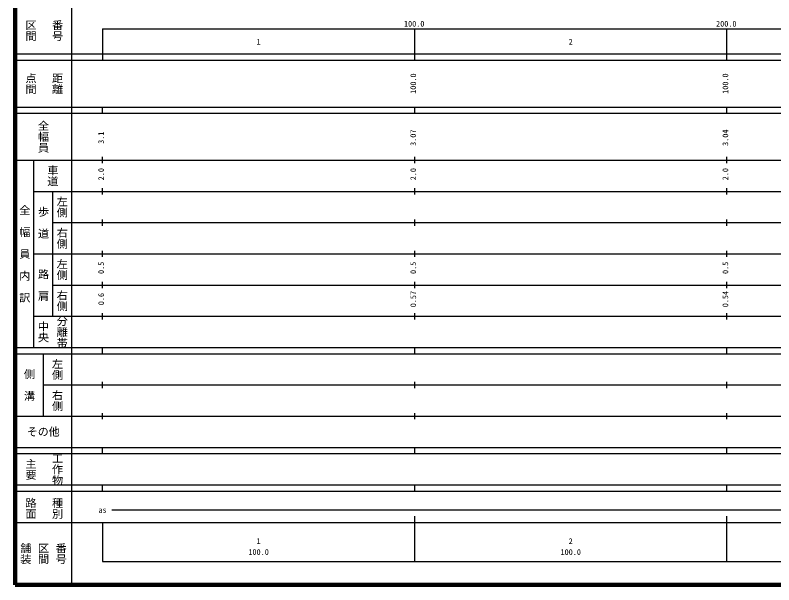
# Model space of a CAD drawing. Units: millimetres on the paper. Extents: x 40 to 680, y 20 to 380.
# Drawn here: x 40 to 283.1, y 20 to 202.4 of the extents above; entities that cross this region are included whole.
import ezdxf
from ezdxf.enums import TextEntityAlignment as Align

# ---------------------------------------------------------------- set-up
doc = ezdxf.new("R2010")
doc.units = ezdxf.units.MM
doc.layers.add('M-TTL', color=2, linetype='Continuous', lineweight=140)
doc.layers.add('M-TTL-BAND', color=7, linetype='Continuous', lineweight=25)
doc.styles.add('@ＭＳ ゴシック', font='')
doc.styles.add('ＭＳ ゴシック', font='')
doc.styles.get('@ＭＳ ゴシック').set_extended_font_data('@MS Gothic')
doc.styles.get('ＭＳ ゴシック').set_extended_font_data('MS Gothic')

msp = doc.modelspace()

# ---------------------------------------------------------------- linework, layer by layer
at = {"layer": 'M-TTL'}
for p, q in [((40, 380), (40, 20)), ((40, 20), (680, 20))]:
    msp.add_line(p, q, dxfattribs=at)
at = {"layer": 'M-TTL-BAND'}
for p, q in [((58, 370), (58, 20)), ((68, 198), (579, 198)), ((68, 198), (68, 188)), ((168, 188), (168, 198)), ((268, 188), (268, 198)), ((40, 190), (579, 190)), ((40, 188), (579, 188)), ((40, 173), (579, 173)), ((68, 171), (68, 173)), ((168, 171), (168, 173)), ((268, 171), (268, 173)), ((40, 171), (579, 171)), ((40, 156), (579, 156)), ((46, 96), (46, 156)), ((68, 155), (68, 157)), ((168, 155), (168, 157)), ((268, 155), (268, 157)), ((46, 146), (579, 146)), ((52, 146), (52, 106)), ((68, 145), (68, 147)), ((168, 145), (168, 147)), ((268, 145), (268, 147)), ((68, 135), (68, 137)), ((168, 135), (168, 137)), ((268, 135), (268, 137)), ((52, 136), (579, 136)), ((68, 125), (68, 127)), ((168, 125), (168, 127)), ((268, 125), (268, 127)), ((46, 126), (579, 126)), ((68, 115), (68, 117)), ((168, 115), (168, 117)), ((268, 115), (268, 117)), ((52, 116), (579, 116)), ((68, 105), (68, 107)), ((168, 105), (168, 107)), ((268, 105), (268, 107)), ((46, 106), (579, 106)), ((40, 96), (579, 96)), ((68, 94), (68, 96)), ((168, 94), (168, 96)), ((268, 94), (268, 96)), ((40, 94), (579, 94)), ((49, 94), (49, 74)), ((49, 84), (579, 84)), ((68, 83), (68, 85)), ((168, 83), (168, 85)), ((268, 83), (268, 85)), ((40, 74), (579, 74)), ((68, 73), (68, 75)), ((168, 73), (168, 75)), ((268, 73), (268, 75)), ((40, 64), (579, 64)), ((68, 62), (68, 64)), ((168, 62), (168, 64)), ((268, 62), (268, 64)), ((40, 62), (579, 62)), ((40, 52), (579, 52)), ((68, 50), (68, 52)), ((168, 50), (168, 52)), ((268, 50), (268, 52)), ((40, 50), (579, 50)), ((71, 44), (565, 44)), ((168, 27.5), (168, 42)), ((268, 27.5), (268, 42)), ((40, 40), (579, 40)), ((68, 40), (68, 27.5)), ((68, 27.5), (579, 27.5))]:
    msp.add_line(p, q, dxfattribs=at)

# ---------------------------------------------------------------- texts
at = {"layer": 'M-TTL-BAND', "style": '@ＭＳ ゴシック'}
for s, p in [('区間', (45, 197.5)), ('番号', (53.5, 197.5)), ('点間', (45, 180.5)), ('距離', (53.5, 180.5)), ('全幅員', (49, 163.5)), ('車道', (52, 151)), ('左側', (55, 141)), ('全\u3000幅\u3000員\u3000内\u3000訳', (43, 126)), ('歩\u3000道', (49, 136)), ('右側', (55, 131)), ('左側', (55, 121)), ('路\u3000肩', (49, 116)), ('右側', (55, 111)), ('分離帯', (55, 101)), ('中央', (49, 101)), ('左側', (53.5, 89)), ('側\u3000溝', (44.5, 84)), ('右側', (53.5, 79)), ('工作物', (53.5, 57)), ('主要', (45, 57)), ('路面', (45, 44.5)), ('種別', (53.5, 44.5)), ('舗装', (43.333, 30)), ('区間', (49, 30)), ('番号', (54.667, 30))]:
    msp.add_text(s, height=2.566, rotation=270, dxfattribs=at).set_placement(p, align=Align.MIDDLE_CENTER)
at = {"layer": 'M-TTL-BAND', "style": 'ＭＳ ゴシック'}
for s, p in [('100.0', (167.844, 198.195)), ('200.0', (267.844, 198.195)), ('1', (118, 192.405)), ('2', (218, 192.405)), ('as', (68, 42.5)), ('1', (118, 32.523)), ('2', (218, 32.523)), ('100.0', (118, 29.033)), ('100.0', (218, 29.033))]:
    msp.add_text(s, height=1.833, dxfattribs=at).set_placement(p, align=Align.BOTTOM_CENTER)
for s, p in [('100.0', (169, 180.5)), ('100.0', (269, 180.5)), ('3.07', (169, 163.174)), ('3.04', (269, 163.174)), ('3.1', (69, 163.174)), ('2.0', (69, 151.5)), ('2.0', (169, 151.5)), ('2.0', (269, 151.5)), ('0.5', (69, 121.5)), ('0.5', (169, 121.5)), ('0.5', (269, 121.5)), ('0.6', (69, 111.5)), ('0.57', (169, 111.5)), ('0.54', (269, 111.5))]:
    msp.add_text(s, height=1.833, rotation=90, dxfattribs=at).set_placement(p, align=Align.BOTTOM_CENTER)
msp.add_text('その他', height=2.566, dxfattribs=at).set_placement((49, 69), align=Align.MIDDLE_CENTER)

doc.saveas('drawing.dxf')
